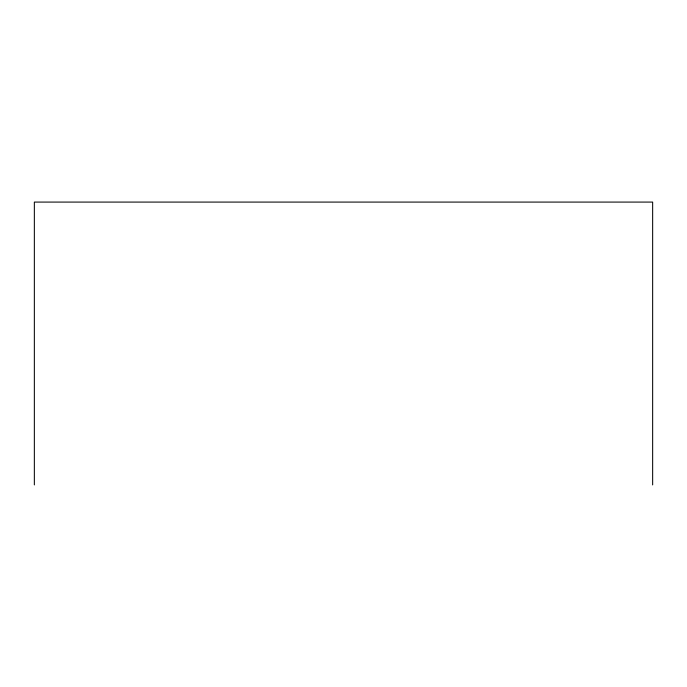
<?xml version="1.0" encoding="UTF-8"?>
<svg xmlns="http://www.w3.org/2000/svg" width="687" height="687" viewBox="0 0 687 687"><rect width="100%" height="100%" fill="white"/><g stroke="black" fill="none" stroke-linecap="round" stroke-linejoin="round"><path stroke-width="1.03" d="M652.65 484.919L652.65 202.081L34.35 202.081L34.35 484.919"/></g></svg>
